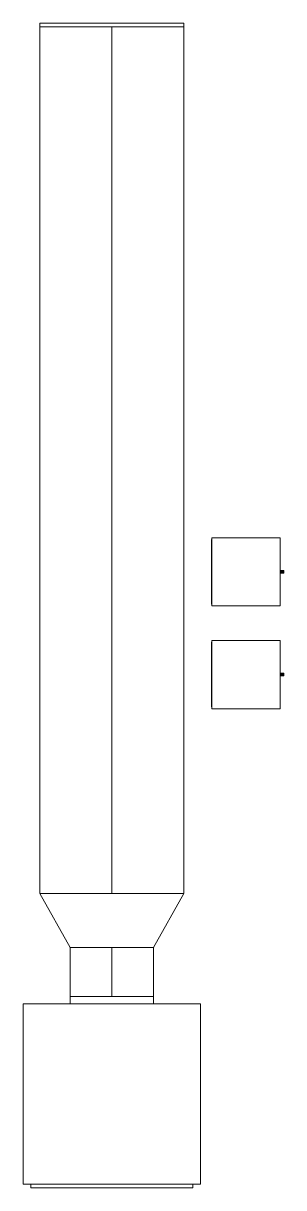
# Model space of a CAD drawing. Header units: inches. Extents: x -3354 to -3, y -8 to 1149.
# Drawn here: x -1685.6 to -1613.2, y 672.9 to 997.1 of the extents above; entities that cross this region are included whole.
import ezdxf

# ---------------------------------------------------------------- set-up
doc = ezdxf.new("R2010")
doc.units = ezdxf.units.IN
doc.header["$MEASUREMENT"] = 0
for name, color, linetype, lineweight in [('M-EQPM', 50, 'Continuous', 13), ('M-HVAC-DUCT', 70, 'Continuous', 13), ('M-HVAC-DUCT-CNTR', 70, 'Continuous', 13)]:
    doc.layers.add(name, color=color, linetype=linetype, lineweight=lineweight)

# ---------------------------------------------------------------- blocks, each defined once
blk = doc.blocks.new('Cabinet Fan-BDF - BDF-200-484998-01 - Lower Parking Level')
at = {"layer": 'M-EQPM', "color": 3}
mesh = blk.add_polyface(dxfattribs=at)
corners = [(-25.12, 24.62, 39.75), (-25.12, -24.62, 39.75), (25.12, -24.62, 39.75), (25.12, 24.62, 39.75)]
mesh.append_faces([[corners[k] for k in face] for face in [(0, 1, 2, 3)]], dxfattribs={"color": 3})
mesh = blk.add_polyface(dxfattribs=at)
corners = [(25.12, -24.62), (-25.12, -24.62), (-25.12, 24.62), (25.12, 24.62)]
mesh.append_faces([[corners[k] for k in face] for face in [(0, 1, 2, 3)]], dxfattribs={"color": 3})
mesh = blk.add_polyface(dxfattribs=at)
corners = [(25.12, 24.62, 39.75), (25.12, 24.62), (-25.12, 24.62), (-25.12, 24.62, 39.75)]
mesh.append_faces([[corners[k] for k in face] for face in [(0, 1, 2, 3)]], dxfattribs={"color": 3})
mesh = blk.add_polyface(dxfattribs=at)
corners = [(-25.12, 24.62, 39.75), (-25.12, 24.62), (-25.12, -24.62), (-25.12, -24.62, 39.75)]
mesh.append_faces([[corners[k] for k in face] for face in [(0, 1, 2, 3)]], dxfattribs={"color": 3})
mesh = blk.add_polyface(dxfattribs=at)
corners = [(25.12, -24.62, 39.75), (25.12, -24.62), (25.12, 24.62), (25.12, 24.62, 39.75)]
mesh.append_faces([[corners[k] for k in face] for face in [(0, 1, 2, 3)]], dxfattribs={"color": 3})
mesh = blk.add_polyface(dxfattribs=at)
corners = [(25.12, 22.56, 1.88), (25.12, -22.56, 1.88), (25.12, -22.56, 37.87), (25.12, 22.56, 37.87)]
mesh.append_faces([[corners[k] for k in face] for face in [(0, 1, 2, 3)]], dxfattribs={"color": 3})
mesh = blk.add_polyface(dxfattribs=at)
corners = [(26.12, 22.56, 37.87), (25.12, 22.56, 37.87), (25.12, -22.56, 37.87), (26.12, -22.56, 37.87)]
mesh.append_faces([[corners[k] for k in face] for face in [(0, 1, 2, 3)]], dxfattribs={"color": 3})
mesh = blk.add_polyface(dxfattribs=at)
corners = [(26.12, -22.56, 1.88), (25.12, -22.56, 1.88), (25.12, 22.56, 1.88), (26.12, 22.56, 1.88)]
mesh.append_faces([[corners[k] for k in face] for face in [(0, 1, 2, 3)]], dxfattribs={"color": 3})
mesh = blk.add_polyface(dxfattribs=at)
corners = [(26.12, 22.56, 1.88), (25.12, 22.56, 1.88), (25.12, 22.56, 37.87), (26.12, 22.56, 37.87)]
mesh.append_faces([[corners[k] for k in face] for face in [(0, 1, 2, 3)]], dxfattribs={"color": 3})
mesh = blk.add_polyface(dxfattribs=at)
corners = [(26.12, -22.56, 37.87), (26.12, -22.56, 1.88), (26.12, 22.56, 1.88), (26.12, 22.56, 37.87)]
mesh.append_faces([[corners[k] for k in face] for face in [(0, 1, 2, 3)]], dxfattribs={"color": 3})
mesh = blk.add_polyface(dxfattribs=at)
corners = [(-27.13, 11.56, 12.5), (-27.13, -11.56, 12.5), (-27.13, -11.56, 37.75), (-27.13, 11.56, 37.75)]
mesh.append_faces([[corners[k] for k in face] for face in [(0, 1, 2, 3)]], dxfattribs={"color": 3})
mesh = blk.add_polyface(dxfattribs=at)
corners = [(-27.13, 11.56, 37.75), (-25.12, 11.56, 37.75), (-25.12, 11.56, 12.5), (-27.13, 11.56, 12.5)]
mesh.append_faces([[corners[k] for k in face] for face in [(0, 1, 2, 3)]], dxfattribs={"color": 3})
mesh = blk.add_polyface(dxfattribs=at)
corners = [(-27.13, 11.56, 12.5), (-25.12, 11.56, 12.5), (-25.12, -11.56, 12.5), (-27.13, -11.56, 12.5)]
mesh.append_faces([[corners[k] for k in face] for face in [(0, 1, 2, 3)]], dxfattribs={"color": 3})
mesh = blk.add_polyface(dxfattribs=at)
corners = [(-27.13, -11.56, 37.75), (-25.12, -11.56, 37.75), (-25.12, 11.56, 37.75), (-27.13, 11.56, 37.75)]
mesh.append_faces([[corners[k] for k in face] for face in [(0, 1, 2, 3)]], dxfattribs={"color": 3})
mesh = blk.add_polyface(dxfattribs=at)
corners = [(-25.12, -11.56, 37.75), (-25.12, -11.56, 12.5), (-25.12, 11.56, 12.5), (-25.12, 11.56, 37.75)]
mesh.append_faces([[corners[k] for k in face] for face in [(0, 1, 2, 3)]], dxfattribs={"color": 3})
mesh = blk.add_polyface(dxfattribs=at)
corners = [(-27.13, -11.56, 12.5), (-25.12, -11.56, 12.5), (-25.12, -11.56, 37.75), (-27.13, -11.56, 37.75)]
mesh.append_faces([[corners[k] for k in face] for face in [(0, 1, 2, 3)]], dxfattribs={"color": 3})
mesh = blk.add_polyface(dxfattribs=at)
corners = [(26.12, -22.56, 37.87), (25.12, -22.56, 37.87), (25.12, -22.56, 1.88), (26.12, -22.56, 1.88)]
mesh.append_faces([[corners[k] for k in face] for face in [(0, 1, 2, 3)]], dxfattribs={"color": 3})
mesh = blk.add_polyface(dxfattribs=at)
corners = [(-25.12, -24.62, 39.75), (-25.12, -24.62), (25.12, -24.62), (25.12, -24.62, 39.75)]
mesh.append_faces([[corners[k] for k in face] for face in [(0, 1, 2, 3)]], dxfattribs={"color": 3})
blk = doc.blocks.new('Open ended W_M_S - Standard-754452-01 - Lower Parking Level')
at = {"layer": 'M-HVAC-DUCT', "color": 8}
for p, q in [((0, 0, 6), (0, 6, 6)), ((0, 6, -1.5), (0, -6, -1.5)), ((0, 6, -4.5), (0, -6, -4.5)), ((0, 6, -3), (0, -6, -3)), ((0, 6, 1.5), (0, -6, 1.5)), ((0, 6, 4.5), (0, -6, 4.5)), ((0, 6, 3), (0, -6, 3)), ((0, -6), (0, 6)), ((0, 3, 6), (0, 3, -6)), ((0, 0, 6), (0, -6, 6)), ((0, 0, 6), (0, 0, -6)), ((0, -3, 6), (0, -3, -6))]:
    blk.add_line(p, q, dxfattribs=at)
at = {"layer": 'M-HVAC-DUCT', "color": 3}
mesh = blk.add_polyface(dxfattribs=at)
corners = [(0, 20, -10), (0, -20, -10), (0, -20, 10), (0, 20, 10)]
mesh.append_faces([[corners[k] for k in face] for face in [(0, 1, 2, 3)]], dxfattribs={"color": 3})
mesh = blk.add_polyface(dxfattribs=at)
corners = [(0, 20, 10), (1, 20, 10), (1, 20, -10), (0, 20, -10)]
mesh.append_faces([[corners[k] for k in face] for face in [(0, 1, 2, 3)]], dxfattribs={"color": 3})
mesh = blk.add_polyface(dxfattribs=at)
corners = [(0, 20, -10), (1, 20, -10), (1, -20, -10), (0, -20, -10)]
mesh.append_faces([[corners[k] for k in face] for face in [(0, 1, 2, 3)]], dxfattribs={"color": 3})
mesh = blk.add_polyface(dxfattribs=at)
corners = [(0, -20, 10), (1, -20, 10), (1, 20, 10), (0, 20, 10)]
mesh.append_faces([[corners[k] for k in face] for face in [(0, 1, 2, 3)]], dxfattribs={"color": 3})
mesh = blk.add_polyface(dxfattribs=at)
corners = [(1, -20, 10), (1, -20, -10), (1, 20, -10), (1, 20, 10)]
mesh.append_faces([[corners[k] for k in face] for face in [(0, 1, 2, 3)]], dxfattribs={"color": 3})
mesh = blk.add_polyface(dxfattribs=at)
corners = [(0, -20, -10), (1, -20, -10), (1, -20, 10), (0, -20, 10)]
mesh.append_faces([[corners[k] for k in face] for face in [(0, 1, 2, 3)]], dxfattribs={"color": 3})
blk = doc.blocks.new('Rectangular Transition - Length - Standard-906365-01 - Lower Parking Level')
at = {"layer": 'M-HVAC-DUCT', "color": 3}
mesh = blk.add_polyface(dxfattribs=at)
corners = [(0, 11.56, -12.63), (15, 20, -7.37), (15, -20, -7.37), (0, -11.56, -12.63)]
mesh.append_faces([[corners[k] for k in face] for face in [(0, 1, 2, 3)]], dxfattribs={"color": 3})
mesh = blk.add_polyface(dxfattribs=at)
corners = [(0, 11.56, 12.63), (15, 20, 12.63), (15, 20, -7.37), (0, 11.56, -12.63)]
mesh.append_faces([[corners[k] for k in face] for face in [(0, 1, 2, 3)]], dxfattribs={"color": 3})
mesh = blk.add_polyface(dxfattribs=at)
corners = [(0, -11.56, 12.63), (15, -20, 12.63), (15, 20, 12.63), (0, 11.56, 12.63)]
mesh.append_faces([[corners[k] for k in face] for face in [(0, 1, 2, 3)]], dxfattribs={"color": 3})
mesh = blk.add_polyface(dxfattribs=at)
corners = [(15, -20, -7.37), (15, 20, -7.37), (15, 20, 12.63), (15, -20, 12.63)]
mesh.append_faces([[corners[k] for k in face] for face in [(0, 1, 2, 3)]], dxfattribs={"color": 3})
mesh = blk.add_polyface(dxfattribs=at)
corners = [(0, 11.56, 12.63), (0, 11.56, -12.63), (0, -11.56, -12.63), (0, -11.56, 12.63)]
mesh.append_faces([[corners[k] for k in face] for face in [(0, 1, 2, 3)]], dxfattribs={"color": 3})
mesh = blk.add_polyface(dxfattribs=at)
corners = [(0, -11.56, -12.63), (15, -20, -7.37), (15, -20, 12.63), (0, -11.56, 12.63)]
mesh.append_faces([[corners[k] for k in face] for face in [(0, 1, 2, 3)]], dxfattribs={"color": 3})
blk = doc.blocks.new('TSM_80in_cabinet_ECM_motor - TSM09_208V_1PH-ECM-Style 5-947442-01 - Lower Parking Level')
at = {"layer": 'M-EQPM', "color": 181, "transparency": 33554496}
mesh = blk.add_polyface(dxfattribs=at)
corners = [(-0.37, 10.5, 3.12), (-0.36, 10.5, 3.22), (-0.32, 10.5, 3.31), (-0.27, 10.5, 3.39), (-0.19, 10.5, 3.45), (-0.1, 10.5, 3.49), (0, 10.5, 3.5), (0.1, 10.5, 3.49), (0.19, 10.5, 3.45), (0.27, 10.5, 3.39), (0.32, 10.5, 3.31), (0.36, 10.5, 3.22), (0.37, 10.5, 3.12), (0.36, 10.5, 3.03), (0.32, 10.5, 2.94), (0.27, 10.5, 2.86), (0.19, 10.5, 2.8), (0.1, 10.5, 2.76), (0, 10.5, 2.75), (-0.1, 10.5, 2.76), (-0.19, 10.5, 2.8), (-0.27, 10.5, 2.86), (-0.32, 10.5, 2.94), (-0.36, 10.5, 3.03)]
mesh.append_faces([[corners[k] for k in face] for face in [(11, 8, 9, 10), (17, 15, 16)]], dxfattribs={"vtx0": -1, "color": 181})
mesh.append_faces([[corners[k] for k in face] for face in [(13, 8, 11, 12)]], dxfattribs={"vtx0": -1, "vtx1": -1, "color": 181})
mesh.append_faces([[corners[k] for k in face] for face in [(13, 17, 20, 8)]], dxfattribs={"vtx0": -1, "vtx1": -1, "vtx2": -1, "vtx3": -1, "color": 181})
mesh.append_faces([[corners[k] for k in face] for face in [(4, 7, 8, 20)]], dxfattribs={"vtx0": -1, "vtx2": -1, "vtx3": -1, "color": 181})
mesh.append_faces([[corners[k] for k in face] for face in [(4, 22, 23, 0)]], dxfattribs={"vtx0": -1, "vtx3": -1, "color": 181})
mesh.append_faces([[corners[k] for k in face] for face in [(3, 4, 0), (21, 22, 4, 20)]], dxfattribs={"vtx1": -1, "vtx2": -1, "color": 181})
mesh.append_faces([[corners[k] for k in face] for face in [(13, 14, 15, 17)]], dxfattribs={"vtx2": -1, "vtx3": -1, "color": 181})
mesh.append_faces([[corners[k] for k in face] for face in [(4, 5, 6, 7), (0, 1, 2, 3), (17, 18, 19, 20)]], dxfattribs={"vtx3": -1, "color": 181})
mesh = blk.add_polyface(dxfattribs=at)
corners = [(0.37, 10.5, 3.12), (0.36, 10.5, 3.22), (0.32, 10.5, 3.31), (0.27, 10.5, 3.39), (0.19, 10.5, 3.45), (0.1, 10.5, 3.49), (0, 10.5, 3.5), (-0.1, 10.5, 3.49), (-0.19, 10.5, 3.45), (-0.27, 10.5, 3.39), (-0.32, 10.5, 3.31), (-0.36, 10.5, 3.22), (-0.37, 10.5, 3.12), (-0.37, 9.5, 3.12), (-0.36, 9.5, 3.22), (-0.32, 9.5, 3.31), (-0.27, 9.5, 3.39), (-0.19, 9.5, 3.45), (-0.1, 9.5, 3.49), (0, 9.5, 3.5), (0.1, 9.5, 3.49), (0.19, 9.5, 3.45), (0.27, 9.5, 3.39), (0.32, 9.5, 3.31), (0.36, 9.5, 3.22), (0.37, 9.5, 3.12)]
mesh.append_faces([[corners[k] for k in face] for face in [(13, 14, 11, 12), (0, 1, 24, 25)]], dxfattribs={"vtx1": -1, "color": 181})
mesh.append_faces([[corners[k] for k in face] for face in [(14, 15, 10, 11), (16, 17, 8, 9), (15, 16, 9, 10), (17, 18, 7, 8), (6, 7, 18, 19), (19, 20, 5, 6), (20, 21, 4, 5), (22, 23, 2, 3), (21, 22, 3, 4), (23, 24, 1, 2)]], dxfattribs={"vtx1": -1, "vtx3": -1, "color": 181})
mesh = blk.add_polyface(dxfattribs=at)
corners = [(-0.37, 10.5, 3.12), (-0.36, 10.5, 3.03), (-0.32, 10.5, 2.94), (-0.27, 10.5, 2.86), (-0.19, 10.5, 2.8), (-0.1, 10.5, 2.76), (0, 10.5, 2.75), (0.1, 10.5, 2.76), (0.19, 10.5, 2.8), (0.27, 10.5, 2.86), (0.32, 10.5, 2.94), (0.36, 10.5, 3.03), (0.37, 10.5, 3.12), (0.37, 9.5, 3.12), (0.36, 9.5, 3.03), (0.32, 9.5, 2.94), (0.27, 9.5, 2.86), (0.19, 9.5, 2.8), (0.1, 9.5, 2.76), (0, 9.5, 2.75), (-0.1, 9.5, 2.76), (-0.19, 9.5, 2.8), (-0.27, 9.5, 2.86), (-0.32, 9.5, 2.94), (-0.36, 9.5, 3.03), (-0.37, 9.5, 3.12)]
mesh.append_faces([[corners[k] for k in face] for face in [(13, 14, 11, 12), (0, 1, 24, 25)]], dxfattribs={"vtx1": -1, "color": 181})
mesh.append_faces([[corners[k] for k in face] for face in [(14, 15, 10, 11), (16, 17, 8, 9), (15, 16, 9, 10), (17, 18, 7, 8), (6, 7, 18, 19), (19, 20, 5, 6), (20, 21, 4, 5), (22, 23, 2, 3), (21, 22, 3, 4), (23, 24, 1, 2)]], dxfattribs={"vtx1": -1, "vtx3": -1, "color": 181})
mesh = blk.add_polyface(dxfattribs=at)
corners = [(-9.5, 9.5, 15.81), (-9.5, -9.5, 15.81), (9.5, -9.5, 15.81), (9.5, 9.5, 15.81)]
mesh.append_faces([[corners[k] for k in face] for face in [(0, 1, 2, 3)]], dxfattribs={"color": 181})
at = {"layer": 'M-EQPM', "color": 9}
mesh = blk.add_polyface(dxfattribs=at)
corners = [(9.5, -9.5), (-9.5, -9.5), (-9.5, 9.5), (9.5, 9.5)]
mesh.append_faces([[corners[k] for k in face] for face in [(0, 1, 2, 3)]], dxfattribs={"color": 9})
mesh = blk.add_polyface(dxfattribs=at)
corners = [(-9.5, 9.5), (-9.5, -9.5), (-9.5, -9.5, 15.81), (-9.5, 9.5, 15.81)]
mesh.append_faces([[corners[k] for k in face] for face in [(0, 1, 2, 3)]], dxfattribs={"color": 9})
mesh = blk.add_polyface(dxfattribs=at)
corners = [(9.5, 9.5), (-9.5, 9.5), (-9.5, 9.5, 15.81), (9.5, 9.5, 15.81)]
mesh.append_faces([[corners[k] for k in face] for face in [(0, 1, 2, 3)]], dxfattribs={"color": 9})
at = {"layer": 'M-EQPM', "color": 181, "transparency": 33554496}
mesh = blk.add_polyface(dxfattribs=at)
corners = [(-0.37, 9.5, 3.12), (-0.36, 9.5, 3.03), (-0.32, 9.5, 2.94), (-0.27, 9.5, 2.86), (-0.19, 9.5, 2.8), (-0.1, 9.5, 2.76), (0, 9.5, 2.75), (0.1, 9.5, 2.76), (0.19, 9.5, 2.8), (0.27, 9.5, 2.86), (0.32, 9.5, 2.94), (0.36, 9.5, 3.03), (0.37, 9.5, 3.12), (0.36, 9.5, 3.22), (0.32, 9.5, 3.31), (0.27, 9.5, 3.39), (0.19, 9.5, 3.45), (0.1, 9.5, 3.49), (0, 9.5, 3.5), (-0.1, 9.5, 3.49), (-0.19, 9.5, 3.45), (-0.27, 9.5, 3.39), (-0.32, 9.5, 3.31), (-0.36, 9.5, 3.22)]
mesh.append_faces([[corners[k] for k in face] for face in [(9, 7, 8), (15, 12, 13, 14)]], dxfattribs={"vtx0": -1, "color": 181})
mesh.append_faces([[corners[k] for k in face] for face in [(20, 11, 16, 17)]], dxfattribs={"vtx0": -1, "vtx1": -1, "vtx3": -1, "color": 181})
mesh.append_faces([[corners[k] for k in face] for face in [(12, 15, 16, 11)]], dxfattribs={"vtx0": -1, "vtx2": -1, "color": 181})
mesh.append_faces([[corners[k] for k in face] for face in [(4, 6, 7, 11), (20, 3, 4, 11)]], dxfattribs={"vtx0": -1, "vtx2": -1, "vtx3": -1, "color": 181})
mesh.append_faces([[corners[k] for k in face] for face in [(2, 3, 20, 1)]], dxfattribs={"vtx1": -1, "vtx2": -1, "color": 181})
mesh.append_faces([[corners[k] for k in face] for face in [(0, 1, 20, 21)]], dxfattribs={"vtx1": -1, "vtx3": -1, "color": 181})
mesh.append_faces([[corners[k] for k in face] for face in [(4, 5, 6), (22, 23, 0, 21), (18, 19, 20, 17)]], dxfattribs={"vtx2": -1, "color": 181})
mesh.append_faces([[corners[k] for k in face] for face in [(9, 10, 11, 7)]], dxfattribs={"vtx2": -1, "vtx3": -1, "color": 181})
at = {"layer": 'M-EQPM', "color": 9}
mesh = blk.add_polyface(dxfattribs=at)
corners = [(9.5, -9.5), (9.5, 9.5), (9.5, 9.5, 15.81), (9.5, -9.5, 15.81)]
mesh.append_faces([[corners[k] for k in face] for face in [(0, 1, 2, 3)]], dxfattribs={"color": 9})
mesh = blk.add_polyface(dxfattribs=at)
corners = [(-9.5, -9.5), (9.5, -9.5), (9.5, -9.5, 15.81), (-9.5, -9.5, 15.81)]
mesh.append_faces([[corners[k] for k in face] for face in [(0, 1, 2, 3)]], dxfattribs={"color": 9})
at = {"layer": 'M-EQPM', "color": 181, "transparency": 33554496}
mesh = blk.add_polyface(dxfattribs=at)
corners = [(9, -9.62, 15.81), (9, -9.5, 15.81), (-9, -9.5, 15.81), (-9, -9.62, 15.81)]
mesh.append_faces([[corners[k] for k in face] for face in [(0, 1, 2, 3)]], dxfattribs={"color": 181})
mesh = blk.add_polyface(dxfattribs=at)
corners = [(-9, -9.62, 15.81), (-9, -9.5, 15.81), (-9, -9.5, 6), (-9, -9.62, 6)]
mesh.append_faces([[corners[k] for k in face] for face in [(0, 1, 2, 3)]], dxfattribs={"color": 181})
mesh = blk.add_polyface(dxfattribs=at)
corners = [(-9, -9.62, 6), (-9, -9.5, 6), (9, -9.5, 6), (9, -9.62, 6)]
mesh.append_faces([[corners[k] for k in face] for face in [(0, 1, 2, 3)]], dxfattribs={"color": 181})
mesh = blk.add_polyface(dxfattribs=at)
corners = [(9, -9.5, 6), (-9, -9.5, 6), (-9, -9.5, 15.81), (9, -9.5, 15.81)]
mesh.append_faces([[corners[k] for k in face] for face in [(0, 1, 2, 3)]], dxfattribs={"color": 181})
mesh = blk.add_polyface(dxfattribs=at)
corners = [(-9, -9.62, 6), (9, -9.62, 6), (9, -9.62, 15.81), (-9, -9.62, 15.81)]
mesh.append_faces([[corners[k] for k in face] for face in [(0, 1, 2, 3)]], dxfattribs={"color": 181})
mesh = blk.add_polyface(dxfattribs=at)
corners = [(9, -9.62, 6), (9, -9.5, 6), (9, -9.5, 15.81), (9, -9.62, 15.81)]
mesh.append_faces([[corners[k] for k in face] for face in [(0, 1, 2, 3)]], dxfattribs={"color": 181})
blk = doc.blocks.new('TSM_80in_cabinet_ECM_motor - TSM18_208V_1PH-ECM-Style 5-947446-01 - Lower Parking Level')
at = {"layer": 'M-EQPM', "color": 181, "transparency": 33554496}
mesh = blk.add_polyface(dxfattribs=at)
corners = [(-0.37, 10.5, 3.12), (-0.36, 10.5, 3.22), (-0.32, 10.5, 3.31), (-0.27, 10.5, 3.39), (-0.19, 10.5, 3.45), (-0.1, 10.5, 3.49), (0, 10.5, 3.5), (0.1, 10.5, 3.49), (0.19, 10.5, 3.45), (0.27, 10.5, 3.39), (0.32, 10.5, 3.31), (0.36, 10.5, 3.22), (0.37, 10.5, 3.12), (0.36, 10.5, 3.03), (0.32, 10.5, 2.94), (0.27, 10.5, 2.86), (0.19, 10.5, 2.8), (0.1, 10.5, 2.76), (0, 10.5, 2.75), (-0.1, 10.5, 2.76), (-0.19, 10.5, 2.8), (-0.27, 10.5, 2.86), (-0.32, 10.5, 2.94), (-0.36, 10.5, 3.03)]
mesh.append_faces([[corners[k] for k in face] for face in [(11, 8, 9, 10), (17, 15, 16)]], dxfattribs={"vtx0": -1, "color": 181})
mesh.append_faces([[corners[k] for k in face] for face in [(13, 8, 11, 12)]], dxfattribs={"vtx0": -1, "vtx1": -1, "color": 181})
mesh.append_faces([[corners[k] for k in face] for face in [(13, 17, 20, 8)]], dxfattribs={"vtx0": -1, "vtx1": -1, "vtx2": -1, "vtx3": -1, "color": 181})
mesh.append_faces([[corners[k] for k in face] for face in [(4, 7, 8, 20)]], dxfattribs={"vtx0": -1, "vtx2": -1, "vtx3": -1, "color": 181})
mesh.append_faces([[corners[k] for k in face] for face in [(4, 22, 23, 0)]], dxfattribs={"vtx0": -1, "vtx3": -1, "color": 181})
mesh.append_faces([[corners[k] for k in face] for face in [(3, 4, 0), (21, 22, 4, 20)]], dxfattribs={"vtx1": -1, "vtx2": -1, "color": 181})
mesh.append_faces([[corners[k] for k in face] for face in [(13, 14, 15, 17)]], dxfattribs={"vtx2": -1, "vtx3": -1, "color": 181})
mesh.append_faces([[corners[k] for k in face] for face in [(4, 5, 6, 7), (0, 1, 2, 3), (17, 18, 19, 20)]], dxfattribs={"vtx3": -1, "color": 181})
mesh = blk.add_polyface(dxfattribs=at)
corners = [(0.37, 10.5, 3.12), (0.36, 10.5, 3.22), (0.32, 10.5, 3.31), (0.27, 10.5, 3.39), (0.19, 10.5, 3.45), (0.1, 10.5, 3.49), (0, 10.5, 3.5), (-0.1, 10.5, 3.49), (-0.19, 10.5, 3.45), (-0.27, 10.5, 3.39), (-0.32, 10.5, 3.31), (-0.36, 10.5, 3.22), (-0.37, 10.5, 3.12), (-0.37, 9.5, 3.12), (-0.36, 9.5, 3.22), (-0.32, 9.5, 3.31), (-0.27, 9.5, 3.39), (-0.19, 9.5, 3.45), (-0.1, 9.5, 3.49), (0, 9.5, 3.5), (0.1, 9.5, 3.49), (0.19, 9.5, 3.45), (0.27, 9.5, 3.39), (0.32, 9.5, 3.31), (0.36, 9.5, 3.22), (0.37, 9.5, 3.12)]
mesh.append_faces([[corners[k] for k in face] for face in [(13, 14, 11, 12), (0, 1, 24, 25)]], dxfattribs={"vtx1": -1, "color": 181})
mesh.append_faces([[corners[k] for k in face] for face in [(14, 15, 10, 11), (16, 17, 8, 9), (15, 16, 9, 10), (17, 18, 7, 8), (6, 7, 18, 19), (19, 20, 5, 6), (20, 21, 4, 5), (22, 23, 2, 3), (21, 22, 3, 4), (23, 24, 1, 2)]], dxfattribs={"vtx1": -1, "vtx3": -1, "color": 181})
mesh = blk.add_polyface(dxfattribs=at)
corners = [(-0.37, 10.5, 3.12), (-0.36, 10.5, 3.03), (-0.32, 10.5, 2.94), (-0.27, 10.5, 2.86), (-0.19, 10.5, 2.8), (-0.1, 10.5, 2.76), (0, 10.5, 2.75), (0.1, 10.5, 2.76), (0.19, 10.5, 2.8), (0.27, 10.5, 2.86), (0.32, 10.5, 2.94), (0.36, 10.5, 3.03), (0.37, 10.5, 3.12), (0.37, 9.5, 3.12), (0.36, 9.5, 3.03), (0.32, 9.5, 2.94), (0.27, 9.5, 2.86), (0.19, 9.5, 2.8), (0.1, 9.5, 2.76), (0, 9.5, 2.75), (-0.1, 9.5, 2.76), (-0.19, 9.5, 2.8), (-0.27, 9.5, 2.86), (-0.32, 9.5, 2.94), (-0.36, 9.5, 3.03), (-0.37, 9.5, 3.12)]
mesh.append_faces([[corners[k] for k in face] for face in [(13, 14, 11, 12), (0, 1, 24, 25)]], dxfattribs={"vtx1": -1, "color": 181})
mesh.append_faces([[corners[k] for k in face] for face in [(14, 15, 10, 11), (16, 17, 8, 9), (15, 16, 9, 10), (17, 18, 7, 8), (6, 7, 18, 19), (19, 20, 5, 6), (20, 21, 4, 5), (22, 23, 2, 3), (21, 22, 3, 4), (23, 24, 1, 2)]], dxfattribs={"vtx1": -1, "vtx3": -1, "color": 181})
mesh = blk.add_polyface(dxfattribs=at)
corners = [(-9.5, 9.5, 15.81), (-9.5, -9.5, 15.81), (9.5, -9.5, 15.81), (9.5, 9.5, 15.81)]
mesh.append_faces([[corners[k] for k in face] for face in [(0, 1, 2, 3)]], dxfattribs={"color": 181})
at = {"layer": 'M-EQPM', "color": 9}
mesh = blk.add_polyface(dxfattribs=at)
corners = [(9.5, -9.5), (-9.5, -9.5), (-9.5, 9.5), (9.5, 9.5)]
mesh.append_faces([[corners[k] for k in face] for face in [(0, 1, 2, 3)]], dxfattribs={"color": 9})
mesh = blk.add_polyface(dxfattribs=at)
corners = [(-9.5, 9.5), (-9.5, -9.5), (-9.5, -9.5, 15.81), (-9.5, 9.5, 15.81)]
mesh.append_faces([[corners[k] for k in face] for face in [(0, 1, 2, 3)]], dxfattribs={"color": 9})
mesh = blk.add_polyface(dxfattribs=at)
corners = [(9.5, 9.5), (-9.5, 9.5), (-9.5, 9.5, 15.81), (9.5, 9.5, 15.81)]
mesh.append_faces([[corners[k] for k in face] for face in [(0, 1, 2, 3)]], dxfattribs={"color": 9})
at = {"layer": 'M-EQPM', "color": 181, "transparency": 33554496}
mesh = blk.add_polyface(dxfattribs=at)
corners = [(-0.37, 9.5, 3.12), (-0.36, 9.5, 3.03), (-0.32, 9.5, 2.94), (-0.27, 9.5, 2.86), (-0.19, 9.5, 2.8), (-0.1, 9.5, 2.76), (0, 9.5, 2.75), (0.1, 9.5, 2.76), (0.19, 9.5, 2.8), (0.27, 9.5, 2.86), (0.32, 9.5, 2.94), (0.36, 9.5, 3.03), (0.37, 9.5, 3.12), (0.36, 9.5, 3.22), (0.32, 9.5, 3.31), (0.27, 9.5, 3.39), (0.19, 9.5, 3.45), (0.1, 9.5, 3.49), (0, 9.5, 3.5), (-0.1, 9.5, 3.49), (-0.19, 9.5, 3.45), (-0.27, 9.5, 3.39), (-0.32, 9.5, 3.31), (-0.36, 9.5, 3.22)]
mesh.append_faces([[corners[k] for k in face] for face in [(9, 7, 8), (15, 12, 13, 14)]], dxfattribs={"vtx0": -1, "color": 181})
mesh.append_faces([[corners[k] for k in face] for face in [(20, 11, 16, 17)]], dxfattribs={"vtx0": -1, "vtx1": -1, "vtx3": -1, "color": 181})
mesh.append_faces([[corners[k] for k in face] for face in [(12, 15, 16, 11)]], dxfattribs={"vtx0": -1, "vtx2": -1, "color": 181})
mesh.append_faces([[corners[k] for k in face] for face in [(4, 6, 7, 11), (20, 3, 4, 11)]], dxfattribs={"vtx0": -1, "vtx2": -1, "vtx3": -1, "color": 181})
mesh.append_faces([[corners[k] for k in face] for face in [(2, 3, 20, 1)]], dxfattribs={"vtx1": -1, "vtx2": -1, "color": 181})
mesh.append_faces([[corners[k] for k in face] for face in [(0, 1, 20, 21)]], dxfattribs={"vtx1": -1, "vtx3": -1, "color": 181})
mesh.append_faces([[corners[k] for k in face] for face in [(4, 5, 6), (22, 23, 0, 21), (18, 19, 20, 17)]], dxfattribs={"vtx2": -1, "color": 181})
mesh.append_faces([[corners[k] for k in face] for face in [(9, 10, 11, 7)]], dxfattribs={"vtx2": -1, "vtx3": -1, "color": 181})
at = {"layer": 'M-EQPM', "color": 9}
mesh = blk.add_polyface(dxfattribs=at)
corners = [(9.5, -9.5), (9.5, 9.5), (9.5, 9.5, 15.81), (9.5, -9.5, 15.81)]
mesh.append_faces([[corners[k] for k in face] for face in [(0, 1, 2, 3)]], dxfattribs={"color": 9})
mesh = blk.add_polyface(dxfattribs=at)
corners = [(-9.5, -9.5), (9.5, -9.5), (9.5, -9.5, 15.81), (-9.5, -9.5, 15.81)]
mesh.append_faces([[corners[k] for k in face] for face in [(0, 1, 2, 3)]], dxfattribs={"color": 9})
at = {"layer": 'M-EQPM', "color": 181, "transparency": 33554496}
mesh = blk.add_polyface(dxfattribs=at)
corners = [(9, -9.62, 15.81), (9, -9.5, 15.81), (-9, -9.5, 15.81), (-9, -9.62, 15.81)]
mesh.append_faces([[corners[k] for k in face] for face in [(0, 1, 2, 3)]], dxfattribs={"color": 181})
mesh = blk.add_polyface(dxfattribs=at)
corners = [(-9, -9.62, 15.81), (-9, -9.5, 15.81), (-9, -9.5, 6), (-9, -9.62, 6)]
mesh.append_faces([[corners[k] for k in face] for face in [(0, 1, 2, 3)]], dxfattribs={"color": 181})
mesh = blk.add_polyface(dxfattribs=at)
corners = [(-9, -9.62, 6), (-9, -9.5, 6), (9, -9.5, 6), (9, -9.62, 6)]
mesh.append_faces([[corners[k] for k in face] for face in [(0, 1, 2, 3)]], dxfattribs={"color": 181})
mesh = blk.add_polyface(dxfattribs=at)
corners = [(9, -9.5, 6), (-9, -9.5, 6), (-9, -9.5, 15.81), (9, -9.5, 15.81)]
mesh.append_faces([[corners[k] for k in face] for face in [(0, 1, 2, 3)]], dxfattribs={"color": 181})
mesh = blk.add_polyface(dxfattribs=at)
corners = [(-9, -9.62, 6), (9, -9.62, 6), (9, -9.62, 15.81), (-9, -9.62, 15.81)]
mesh.append_faces([[corners[k] for k in face] for face in [(0, 1, 2, 3)]], dxfattribs={"color": 181})
mesh = blk.add_polyface(dxfattribs=at)
corners = [(9, -9.62, 6), (9, -9.5, 6), (9, -9.5, 15.81), (9, -9.62, 15.81)]
mesh.append_faces([[corners[k] for k in face] for face in [(0, 1, 2, 3)]], dxfattribs={"color": 181})

msp = doc.modelspace()

# ---------------------------------------------------------------- linework, layer by layer
at = {"layer": 'M-HVAC-DUCT-CNTR', "color": 8}
for p, q in [((-1661, 754.8, 462.75), (-1661, 996.12, 462.75)), ((-1661, 726.12, 460.12), (-1661, 739.8, 460.12))]:
    msp.add_line(p, q, dxfattribs=at)

# ---------------------------------------------------------------- block references
at = {"layer": 'M-EQPM', "color": 9, "rotation": 269.9999999999999}
for name, p in [('TSM_80in_cabinet_ECM_motor - TSM18_208V_1PH-ECM-Style 5-947446-01 - Lower Parking Level', (-1623.7, 844.37, 494.75)), ('TSM_80in_cabinet_ECM_motor - TSM09_208V_1PH-ECM-Style 5-947442-01 - Lower Parking Level', (-1623.7, 815.75, 494.75))]:
    msp.add_blockref(name, p, dxfattribs=at)
at = {"layer": 'M-EQPM', "color": 3, "rotation": 269.9999999999997}
msp.add_blockref('Cabinet Fan-BDF - BDF-200-484998-01 - Lower Parking Level', (-1661, 699, 435), dxfattribs=at)
at = {"layer": 'M-HVAC-DUCT', "color": 8, "rotation": 90}
msp.add_blockref('Open ended W_M_S - Standard-754452-01 - Lower Parking Level', (-1661, 996.12, 462.75), dxfattribs=at)
at = {"layer": 'M-HVAC-DUCT', "color": 3, "rotation": 90}
msp.add_blockref('Rectangular Transition - Length - Standard-906365-01 - Lower Parking Level', (-1661, 739.8, 460.12), dxfattribs=at)

# ---------------------------------------------------------------- meshes
at = {"layer": 'M-HVAC-DUCT', "color": 3}
mesh = msp.add_polyface(dxfattribs=at)
corners = [(-1681, 996.12, 472.75), (-1641, 996.12, 472.75), (-1641, 996.12, 452.75), (-1681, 996.12, 452.75)]
mesh.append_faces([[corners[k] for k in face] for face in [(0, 1, 2, 3)]], dxfattribs={"color": 3})
mesh = msp.add_polyface(dxfattribs=at)
corners = [(-1681, 754.8, 452.75), (-1681, 996.12, 452.75), (-1641, 996.12, 452.75), (-1641, 754.8, 452.75)]
mesh.append_faces([[corners[k] for k in face] for face in [(0, 1, 2, 3)]], dxfattribs={"color": 3})
mesh = msp.add_polyface(dxfattribs=at)
corners = [(-1641, 754.8, 472.75), (-1641, 996.12, 472.75), (-1681, 996.12, 472.75), (-1681, 754.8, 472.75)]
mesh.append_faces([[corners[k] for k in face] for face in [(0, 1, 2, 3)]], dxfattribs={"color": 3})
mesh = msp.add_polyface(dxfattribs=at)
corners = [(-1681, 754.8, 472.75), (-1681, 996.12, 472.75), (-1681, 996.12, 452.75), (-1681, 754.8, 452.75)]
mesh.append_faces([[corners[k] for k in face] for face in [(0, 1, 2, 3)]], dxfattribs={"color": 3})
mesh = msp.add_polyface(dxfattribs=at)
corners = [(-1641, 754.8, 452.75), (-1641, 996.12, 452.75), (-1641, 996.12, 472.75), (-1641, 754.8, 472.75)]
mesh.append_faces([[corners[k] for k in face] for face in [(0, 1, 2, 3)]], dxfattribs={"color": 3})
mesh = msp.add_polyface(dxfattribs=at)
corners = [(-1641, 754.8, 452.75), (-1641, 754.8, 472.75), (-1681, 754.8, 472.75), (-1681, 754.8, 452.75)]
mesh.append_faces([[corners[k] for k in face] for face in [(0, 1, 2, 3)]], dxfattribs={"color": 3})
mesh = msp.add_polyface(dxfattribs=at)
corners = [(-1672.56, 739.8, 472.75), (-1649.44, 739.8, 472.75), (-1649.44, 739.8, 447.5), (-1672.56, 739.8, 447.5)]
mesh.append_faces([[corners[k] for k in face] for face in [(0, 1, 2, 3)]], dxfattribs={"color": 3})
mesh = msp.add_polyface(dxfattribs=at)
corners = [(-1672.56, 726.12, 447.5), (-1672.56, 739.8, 447.5), (-1649.44, 739.8, 447.5), (-1649.44, 726.12, 447.5)]
mesh.append_faces([[corners[k] for k in face] for face in [(0, 1, 2, 3)]], dxfattribs={"color": 3})
mesh = msp.add_polyface(dxfattribs=at)
corners = [(-1649.44, 726.12, 472.75), (-1649.44, 739.8, 472.75), (-1672.56, 739.8, 472.75), (-1672.56, 726.12, 472.75)]
mesh.append_faces([[corners[k] for k in face] for face in [(0, 1, 2, 3)]], dxfattribs={"color": 3})
mesh = msp.add_polyface(dxfattribs=at)
corners = [(-1672.56, 726.12, 472.75), (-1672.56, 739.8, 472.75), (-1672.56, 739.8, 447.5), (-1672.56, 726.12, 447.5)]
mesh.append_faces([[corners[k] for k in face] for face in [(0, 1, 2, 3)]], dxfattribs={"color": 3})
mesh = msp.add_polyface(dxfattribs=at)
corners = [(-1649.44, 726.12, 447.5), (-1649.44, 739.8, 447.5), (-1649.44, 739.8, 472.75), (-1649.44, 726.12, 472.75)]
mesh.append_faces([[corners[k] for k in face] for face in [(0, 1, 2, 3)]], dxfattribs={"color": 3})
mesh = msp.add_polyface(dxfattribs=at)
corners = [(-1649.44, 726.12, 447.5), (-1649.44, 726.12, 472.75), (-1672.56, 726.12, 472.75), (-1672.56, 726.12, 447.5)]
mesh.append_faces([[corners[k] for k in face] for face in [(0, 1, 2, 3)]], dxfattribs={"color": 3})

doc.saveas('drawing.dxf')
